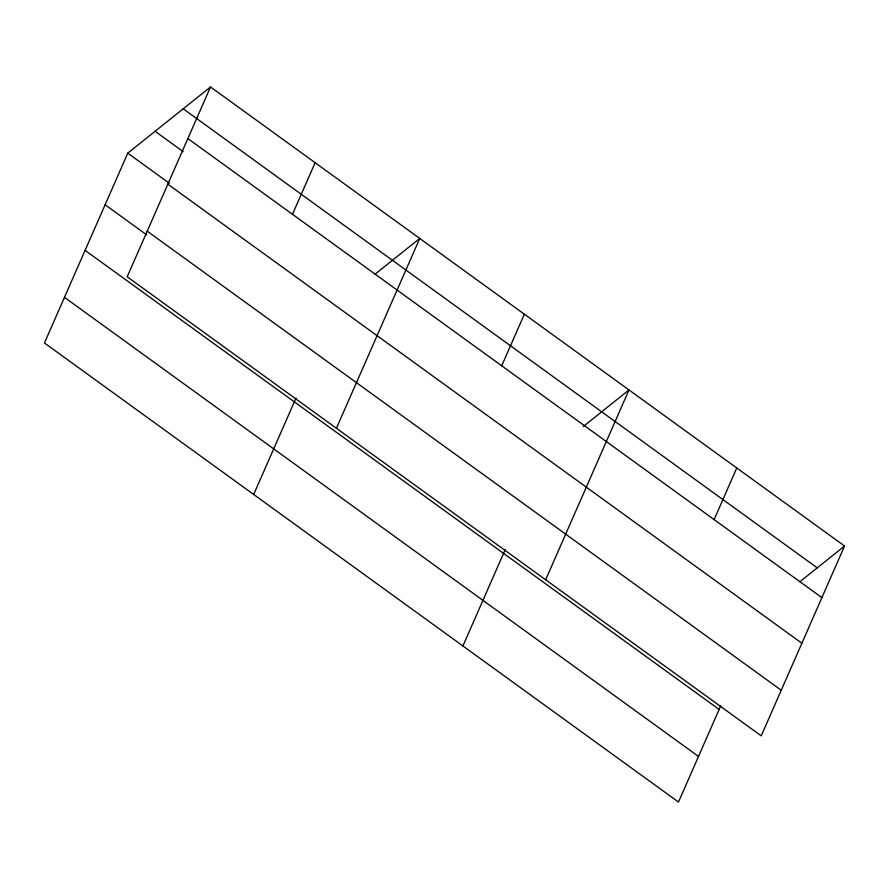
<?xml version="1.0" encoding="UTF-8"?>
<svg xmlns="http://www.w3.org/2000/svg" width="889" height="889" viewBox="0 0 889 889"><rect width="100%" height="100%" fill="white"/><g stroke="black" fill="none" stroke-linecap="round" stroke-linejoin="round"><path stroke-width="1.33" d="M210.515 86.955L127.194 276.779L761.228 735.848L844.55 546.024L210.515 86.955L127.772 153.152L44.45 342.976L678.485 802.045L720.801 705.644M292.481 214.305L315.128 162.698M253.676 494.473L296.004 398.072M336.42 428.265L419.752 238.441L375.136 274.145M501.707 365.801L524.366 314.195M462.913 645.97L505.23 549.558M545.657 579.761L628.979 389.938L583.284 426.498M714.111 519.587L736.77 467.981M799.933 581.717L844.55 546.024M183.212 108.802L817.247 567.871M187.868 138.562L821.892 597.63M155.086 131.305L183.201 151.675M127.772 153.152L169.399 183.29M167.843 184.167L801.878 643.236M147.207 231.162L781.242 690.231M105.124 204.77L146.741 234.907M85.1 250.376L719.134 709.444M64.475 297.371L698.51 756.439"/></g></svg>
